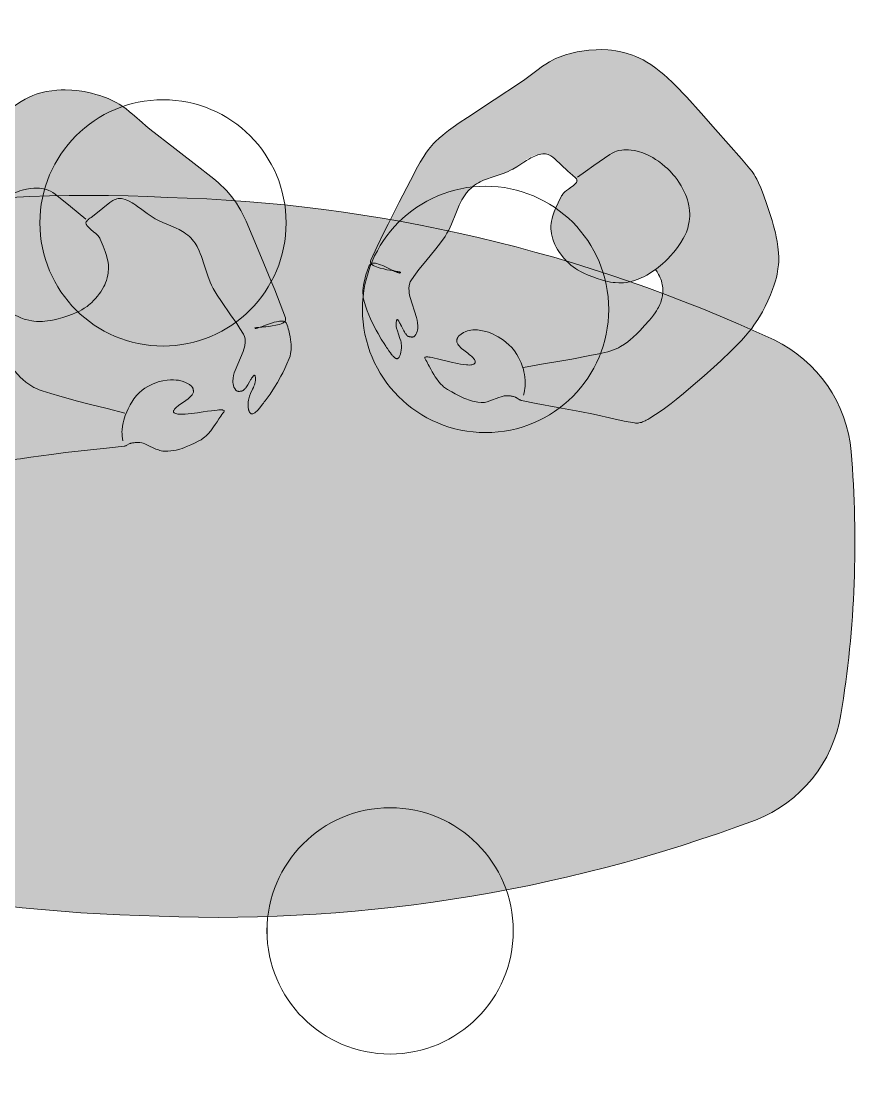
# Model space of a CAD drawing. Header units: millimetres. Extents: x 32078 to 83548, y -4690 to 56252.
# Drawn here: x 65922 to 67141, y 16757 to 18297 of the extents above; entities that cross this region are included whole.
import ezdxf

# ---------------------------------------------------------------- set-up
doc = ezdxf.new("R2010")
doc.units = ezdxf.units.MM
doc.header["$MEASUREMENT"] = 0
for name, color, linetype, lineweight in [('FURN-FREE', 1, 'Continuous', 0), ('PRES-FILL', 7, 'Continuous', 0), ('PRES-PEOP', 42, 'Continuous', 0)]:
    doc.layers.add(name, color=color, linetype=linetype, lineweight=lineweight)

# ---------------------------------------------------------------- blocks, each defined once
blk = doc.blocks.new('*U1349')
at = {"color": 0, "linetype": 'ByBlock', "lineweight": -2}
for points in [[(-142.2, 123.4), (-160.9, 93.7), (-190.5, 112.4), (-171.8, 142)], [(159.5, 81.4), (86.5, 114.5), (174.2, 128.6), (190.5, 97.7)], [(-27.7, -158.9), (7.3, -160.3), (5.9, -195.3), (-29.1, -193.9)]]:
    blk.add_wipeout(points, dxfattribs=at)
blk.add_wipeout([(176.4, 8.3), (176.5, 19.6), (175.8, 30.9), (174.5, 42.1), (172.5, 53.3), (169.7, 64.2), (166.3, 75), (162.2, 85.6), (157.5, 95.8), (152.1, 105.8), (146.1, 115.4), (139.5, 124.6), (132.4, 133.3), (124.7, 141.6), (116.5, 149.4), (107.9, 156.7), (98.8, 163.4), (89.3, 169.5), (79.4, 175.1), (69.2, 179.9), (58.7, 184.2), (48, 187.7), (37.1, 190.6), (26, 192.8), (14.8, 194.3), (3.5, 195.1), (-7.8, 195.2), (-19.1, 194.6), (-30.3, 193.2), (-41.5, 191.2), (-52.4, 188.5), (-63.2, 185.1), (-73.8, 181), (-84, 176.2), (-94, 170.9), (-103.6, 164.9), (-112.8, 158.3), (-121.5, 151.1), (-129.8, 143.5), (-137.6, 135.3), (-144.9, 126.6), (-151.6, 117.5), (-157.7, 108), (-163.3, 98.1), (-168.1, 87.9), (-172.4, 77.5), (-176, 66.7), (-178.8, 55.8), (-181, 44.7), (-182.5, 33.5), (-183.3, 22.2), (-183.4, 10.9), (-182.8, -0.4), (-181.5, -11.6), (-179.4, -22.7), (-176.7, -33.7), (-173.3, -44.5), (-169.2, -55), (-164.4, -65.3), (-159.1, -75.2), (-153.1, -84.8), (-146.5, -94), (-139.3, -102.8), (-131.7, -111.1), (-123.5, -118.9), (-114.8, -126.2), (-105.7, -132.9), (-96.2, -139), (-86.3, -144.5), (-76.1, -149.4), (-65.7, -153.7), (-54.9, -157.2), (-44, -160.1), (-32.9, -162.3), (-21.7, -163.8), (-10.4, -164.6), (0.9, -164.7), (12.2, -164.1), (23.4, -162.7), (34.5, -160.7), (45.5, -157.9), (56.3, -154.5), (66.8, -150.4), (77.1, -145.7), (87, -140.3), (96.6, -134.3), (105.8, -127.8), (114.6, -120.6), (122.9, -112.9), (130.7, -104.7), (138, -96.1), (144.7, -87), (150.8, -77.5), (156.3, -67.6), (161.2, -57.4), (165.4, -46.9), (169, -36.2), (171.9, -25.3), (174.1, -14.2)], dxfattribs=at)
blk.add_circle((-3.5, 15.3), 180, dxfattribs=at)
blk = doc.blocks.new('*U1350')
at = {"color": 0, "linetype": 'ByBlock', "lineweight": -2}
for points in [[(-142.2, 123.4), (-160.9, 93.7), (-190.5, 112.4), (-171.8, 142)], [(159.5, 81.4), (143.2, 112.3), (174.2, 128.6), (190.5, 97.7)], [(-27.7, -158.9), (7.3, -160.3), (5.9, -195.3), (-29.1, -193.9)]]:
    blk.add_wipeout(points, dxfattribs=at)
blk.add_wipeout([(176.4, 8.3), (176.5, 19.6), (175.8, 30.9), (174.5, 42.1), (172.5, 53.3), (169.7, 64.2), (166.3, 75), (162.2, 85.6), (157.5, 95.8), (152.1, 105.8), (146.1, 115.4), (139.5, 124.6), (132.4, 133.3), (124.7, 141.6), (116.5, 149.4), (107.9, 156.7), (98.8, 163.4), (89.3, 169.5), (79.4, 175.1), (69.2, 179.9), (58.7, 184.2), (48, 187.7), (37.1, 190.6), (26, 192.8), (14.8, 194.3), (3.5, 195.1), (-7.8, 195.2), (-19.1, 194.6), (-30.3, 193.2), (-41.5, 191.2), (-52.4, 188.5), (-63.2, 185.1), (-73.8, 181), (-84, 176.2), (-94, 170.9), (-103.6, 164.9), (-112.8, 158.3), (-121.5, 151.1), (-129.8, 143.5), (-137.6, 135.3), (-144.9, 126.6), (-151.6, 117.5), (-157.7, 108), (-163.3, 98.1), (-168.1, 87.9), (-172.4, 77.5), (-176, 66.7), (-178.8, 55.8), (-181, 44.7), (-182.5, 33.5), (-183.3, 22.2), (-183.4, 10.9), (-182.8, -0.4), (-181.5, -11.6), (-179.4, -22.7), (-176.7, -33.7), (-173.3, -44.5), (-169.2, -55), (-164.4, -65.3), (-159.1, -75.2), (-153.1, -84.8), (-146.5, -94), (-139.3, -102.8), (-131.7, -111.1), (-123.5, -118.9), (-114.8, -126.2), (-105.7, -132.9), (-96.2, -139), (-86.3, -144.5), (-76.1, -149.4), (-65.7, -153.7), (-54.9, -157.2), (-44, -160.1), (-32.9, -162.3), (-21.7, -163.8), (-10.4, -164.6), (0.9, -164.7), (12.2, -164.1), (23.4, -162.7), (34.5, -160.7), (45.5, -157.9), (56.3, -154.5), (66.8, -150.4), (77.1, -145.7), (87, -140.3), (96.6, -134.3), (105.8, -127.8), (114.6, -120.6), (122.9, -112.9), (130.7, -104.7), (138, -96.1), (144.7, -87), (150.8, -77.5), (156.3, -67.6), (161.2, -57.4), (165.4, -46.9), (169, -36.2), (171.9, -25.3), (174.1, -14.2)], dxfattribs=at)
blk.add_circle((-3.5, 15.3), 180, dxfattribs=at)
blk = doc.blocks.new('*U1352')
at = {"color": 0, "linetype": 'ByBlock', "lineweight": -2}
for points in [[(-142.2, 123.4), (-160.9, 93.7), (-190.5, 112.4), (-171.8, 142)], [(159.5, 81.4), (143.2, 112.3), (174.2, 128.6), (190.5, 97.7)], [(-27.7, -158.9), (7.3, -160.3), (5.9, -195.3), (-29.1, -193.9)]]:
    blk.add_wipeout(points, dxfattribs=at)
blk.add_wipeout([(176.4, 8.3), (176.5, 19.6), (175.8, 30.9), (174.5, 42.1), (172.5, 53.3), (169.7, 64.2), (166.3, 75), (162.2, 85.6), (157.5, 95.8), (152.1, 105.8), (146.1, 115.4), (139.5, 124.6), (132.4, 133.3), (124.7, 141.6), (116.5, 149.4), (107.9, 156.7), (98.8, 163.4), (89.3, 169.5), (79.4, 175.1), (69.2, 179.9), (58.7, 184.2), (48, 187.7), (37.1, 190.6), (26, 192.8), (14.8, 194.3), (3.5, 195.1), (-7.8, 195.2), (-19.1, 194.6), (-30.3, 193.2), (-41.5, 191.2), (-52.4, 188.5), (-63.2, 185.1), (-73.8, 181), (-84, 176.2), (-94, 170.9), (-103.6, 164.9), (-112.8, 158.3), (-121.5, 151.1), (-129.8, 143.5), (-137.6, 135.3), (-144.9, 126.6), (-151.6, 117.5), (-157.7, 108), (-163.3, 98.1), (-168.1, 87.9), (-172.4, 77.5), (-176, 66.7), (-178.8, 55.8), (-181, 44.7), (-182.5, 33.5), (-183.3, 22.2), (-183.4, 10.9), (-182.8, -0.4), (-181.5, -11.6), (-179.4, -22.7), (-176.7, -33.7), (-173.3, -44.5), (-169.2, -55), (-164.4, -65.3), (-159.1, -75.2), (-153.1, -84.8), (-146.5, -94), (-139.3, -102.8), (-131.7, -111.1), (-123.5, -118.9), (-114.8, -126.2), (-105.7, -132.9), (-96.2, -139), (-86.3, -144.5), (-76.1, -149.4), (-65.7, -153.7), (-54.9, -157.2), (-44, -160.1), (-32.9, -162.3), (-21.7, -163.8), (-10.4, -164.6), (0.9, -164.7), (12.2, -164.1), (23.4, -162.7), (34.5, -160.7), (45.5, -157.9), (56.3, -154.5), (66.8, -150.4), (77.1, -145.7), (87, -140.3), (96.6, -134.3), (105.8, -127.8), (114.6, -120.6), (122.9, -112.9), (130.7, -104.7), (138, -96.1), (144.7, -87), (150.8, -77.5), (156.3, -67.6), (161.2, -57.4), (165.4, -46.9), (169, -36.2), (171.9, -25.3), (174.1, -14.2)], dxfattribs=at)
blk.add_circle((-3.5, 15.3), 180, dxfattribs=at)
blk = doc.blocks.new('*U1353')
at = {"layer": 'PRES-FILL', "linetype": 'ByBlock', "lineweight": -2, "extrusion": (0, 0, -1)}
h = blk.add_hatch(color=0, dxfattribs=at)
edge = h.paths.add_edge_path(flags=16)
edge.add_spline(control_points=[(87.1, -291.1), (88.9, -288.5), (89.4, -283.3), (89.5, -277.4)], knot_values=[0, 0, 0, 0, 1, 1, 1, 1], degree=3, periodic=0)
edge.add_spline(control_points=[(89.5, -277.4), (94.1, -264.3), (102.3, -248.1), (95, -247.6), (88, -247), (89.7, -264.1), (89.5, -277.4)], knot_values=[0, 0, 0, 0, 0.509531, 0.509531, 0.509531, 1, 1, 1, 1], degree=3, periodic=0)
edge.add_spline(control_points=[(89.5, -277.4), (87.5, -283), (86.2, -288.1), (87.1, -291.1)], knot_values=[0, 0, 0, 0, 1, 1, 1, 1], degree=3, periodic=0)
edge.add_spline(control_points=[(87.1, -291.1), (86, -292.7), (84.3, -293.3), (82, -292.6), (63.6, -286.7), (44.9, -280.7), (26.4, -274.1), (4, -266.1), (-18.4, -258.1), (-40.8, -249.8), (-62.1, -241.9), (-84, -234.3), (-102, -220.3), (-117.4, -208.3), (-129.9, -193.2), (-142.6, -178.6), (-163, -155.2), (-182.9, -131.3), (-203.2, -107.9), (-213.2, -96.5), (-224.2, -86), (-234.3, -74.7), (-246.7, -60.8), (-254.8, -44.4), (-259.7, -25), (-268.8, 10.8), (-269.4, 46.9), (-252.7, 77.9), (-241.3, 99.1), (-227.3, 117.8), (-212, 135.7), (-198.2, 151.6), (-184.4, 167.6), (-170.6, 183.5), (-153.9, 202.7), (-137.1, 221.9), (-119.8, 240.6), (-106.8, 254.7), (-88.4, 262.4), (-71.1, 271.5), (-49.3, 282.9), (-28.3, 292.7), (-3.3, 297.3), (21.5, 302), (44.7, 298.6), (68.4, 290.7), (91.1, 283.2), (111.9, 273.8), (130.5, 259.8), (157.5, 239.5), (182.8, 217.5), (207.6, 194.9), (226.2, 177.9), (244, 160), (260.3, 140.7), (265.4, 134.8), (270.1, 127.5), (269.8, 119.5), (269, 91.5), (265, 65.1), (263.2, 38), (261.2, 9.3), (260.2, -19.6), (257.9, -48.3), (257.6, -51.7), (255, -54.6), (254.2, -58), (253.4, -61.6), (253.2, -65.2), (253.5, -68.8), (254.4, -82.4), (267.6, -92.2), (268.2, -106.7), (269, -125.4), (262.5, -142.7), (255.6, -157.8), (248.2, -173.7), (230.6, -189), (215.1, -195.9), (194.6, -205.1), (227.5, -119.8), (210.4, -122.7), (200.6, -124.4), (194.9, -152.8), (181.9, -153.3), (179.8, -153.3), (175.7, -153.3), (175.6, -151), (174.7, -121.2), (175.9, -84.2), (191.9, -63.8), (196.2, -58.4), (202.4, -54.5), (209.7, -51.7)], knot_values=[0, 0, 0, 0, 0.004098, 0.004098, 0.004098, 0.036354, 0.036354, 0.036354, 0.07573, 0.07573, 0.07573, 0.113201, 0.113201, 0.113201, 0.145266, 0.145266, 0.145266, 0.196552, 0.196552, 0.196552, 0.221625, 0.221625, 0.221625, 0.252365, 0.252365, 0.252365, 0.309173, 0.309173, 0.309173, 0.348127, 0.348127, 0.348127, 0.382965, 0.382965, 0.382965, 0.425054, 0.425054, 0.425054, 0.456865, 0.456865, 0.456865, 0.496842, 0.496842, 0.496842, 0.536467, 0.536467, 0.536467, 0.574696, 0.574696, 0.574696, 0.630228, 0.630228, 0.630228, 0.671879, 0.671879, 0.671879, 0.684675, 0.684675, 0.684675, 0.729775, 0.729775, 0.729775, 0.777357, 0.777357, 0.777357, 0.783126, 0.783126, 0.783126, 0.789055, 0.789055, 0.789055, 0.811446, 0.811446, 0.811446, 0.840448, 0.840448, 0.840448, 0.871083, 0.871083, 0.871083, 0.911485, 0.911485, 0.911485, 0.934486, 0.934486, 0.934486, 0.938181, 0.938181, 0.938181, 0.987094, 0.987094, 0.987094, 1, 1, 1, 1], degree=3, periodic=0)
edge.add_line((209.7, -51.7), (194, 0))
edge.add_spline(control_points=[(194, 0), (187, 22.7), (179.6, 45.3), (171.5, 67.7), (163, 91.4), (139.6, 107.6), (118.7, 121.9), (107.4, 129.7), (96.1, 136.5), (80.5, 136.9), (68.4, 137.2), (58.5, 133.8), (50.1, 127.2)], knot_values=[0, 0, 0, 0, 0.324205, 0.324205, 0.324205, 0.66843, 0.66843, 0.66843, 0.855113, 0.855113, 0.855113, 1, 1, 1, 1], degree=3, periodic=0)
edge.add_line((50.1, 127.2), (43.4, 121.9))
edge.add_spline(control_points=[(43.4, 121.9), (53, 112), (61.7, 101.2), (66.2, 86.4), (72, 67.4), (70.6, 51.9), (65.8, 32.4), (60.9, 12.4), (52.4, -3.9), (40.5, -16.6), (29.8, -28), (15.7, -35.9), (-4.1, -37.8), (-21.4, -39.5), (-32.8, -32.6), (-46, -27.7), (-56.1, -23.9), (-64, -4.3), (-73.4, -9.4), (-78.2, -11.9), (-80, -18.4), (-83, -23.2), (-90.4, -35.2), (-104.9, -43.5), (-103.9, -59.9), (-102.6, -82.9), (-81.9, -92.8), (-71.8, -109.6), (-62.8, -124.7), (-56.9, -143.1), (-45.7, -155.8), (-27.6, -176.6), (8.7, -176.6), (33.9, -189.3), (57.3, -201), (80, -218.6), (102.9, -230.2), (126.4, -242.2), (170.3, -203.5), (183.9, -215.1), (185.4, -216.4), (186.2, -221.3), (185.7, -224), (184, -232.5), (161.6, -243.7), (165.3, -244.4), (170.3, -245.4), (189.8, -234), (202.1, -232.4), (207, -231.8), (219.2, -228.5), (217.4, -233.8), (214.3, -243.7), (208.3, -250.8), (201.7, -257.1), (184.8, -273.2), (168.6, -289.9), (141.4, -295.4), (121.8, -299.2), (104.3, -296.7), (90.1, -293.9), (88.5, -293.6), (87.5, -292.6), (87.1, -291.1)], knot_values=[0, 0, 0, 0, 0.044568, 0.044568, 0.044568, 0.101682, 0.101682, 0.101682, 0.159954, 0.159954, 0.159954, 0.212108, 0.212108, 0.212108, 0.25772, 0.25772, 0.25772, 0.292514, 0.292514, 0.292514, 0.310285, 0.310285, 0.310285, 0.355053, 0.355053, 0.355053, 0.417583, 0.417583, 0.417583, 0.47369, 0.47369, 0.47369, 0.564976, 0.564976, 0.564976, 0.649839, 0.649839, 0.649839, 0.736981, 0.736981, 0.736981, 0.746599, 0.746599, 0.746599, 0.777051, 0.777051, 0.777051, 0.817948, 0.817948, 0.817948, 0.83422, 0.83422, 0.83422, 0.863911, 0.863911, 0.863911, 0.939425, 0.939425, 0.939425, 0.993629, 0.993629, 0.993629, 1, 1, 1, 1], degree=3, periodic=0)
at = {"layer": 'PRES-PEOP', "color": 0, "linetype": 'ByBlock', "lineweight": -2, "extrusion": (0, 0, -1), "flags": 128}
for points in [[(250.1, -46.7), (246.4, -46.1), (243, -45.8), (239.7, -45.8), (236.7, -45.8), (233.8, -46), (228.4, -46.8), (223.6, -47.8), (219.5, -49), (215.9, -50.2), (212.8, -51.4), (207.4, -53.9), (203.4, -56), (200.5, -57.8), (196.1, -60.7), (191.9, -63.8), (187.3, -67.9), (183.1, -72.3), (179.6, -76.8), (176.5, -81.3), (173.8, -85.7), (171.6, -90), (169.7, -94.2), (168.2, -98.1), (166.9, -101.9), (165.1, -109), (164.1, -115.1), (163.7, -120.5), (163.7, -125), (164, -128.9), (164.6, -132.1), (165.3, -134.9), (166.9, -139.5), (168.6, -142.8), (170, -145.1), (172.6, -148.2), (175.6, -151), (175.9, -151.3), (176.3, -151.5), (176.6, -151.7), (176.9, -151.9), (177.5, -152.2), (178.1, -152.4), (178.6, -152.6), (179, -152.7), (179.8, -152.9), (180.4, -153), (180.8, -153.1), (181.4, -153.2), (181.9, -153.3), (183, -153.3), (184, -153.1), (185, -152.8), (185.9, -152.4), (186.8, -151.9), (187.7, -151.3), (189.3, -149.9), (190.7, -148.3), (192, -146.6), (193.3, -144.9), (195.5, -141.4), (199.3, -135), (200.7, -132.7), (201.9, -130.7), (202.9, -129.1), (203.8, -127.8), (204.6, -126.8), (206.1, -125.2), (207.1, -124.2), (207.9, -123.6), (209.2, -123), (209.8, -122.8), (210.4, -122.7), (211.8, -122.8), (213, -123.4), (213.9, -124.3), (214.6, -125.5), (215.2, -127), (215.7, -128.7), (216, -130.6), (216.2, -132.6), (216.4, -134.7), (216.4, -139.2), (216.3, -143.8), (216, -148.3), (215.1, -157.3), (214.2, -165.3), (213.4, -172.1), (212.8, -177.7), (212.3, -182.2), (212, -185.8), (211.9, -188.7), (211.8, -190.9), (211.9, -192.5), (212, -193.8), (212.1, -194.7), (212.6, -195.9), (213, -196.4), (213.4, -196.6), (214.2, -196.5), (215.1, -195.9), (216.9, -194.5), (218.8, -193.1), (220.9, -191.7), (223, -190.2), (225, -188.8), (229.2, -185.9), (232.9, -183.1), (236.3, -180.5), (239.2, -178.1), (241.7, -175.9), (245.9, -171.8), (248.8, -168.5), (250.8, -166), (252.2, -164), (254, -160.9), (255.6, -157.8), (258.3, -151.3), (260.5, -145.7), (262.3, -140.8), (263.8, -136.5), (264.9, -132.8), (265.8, -129.5), (267.1, -123.8), (267.7, -119.5), (268.1, -116.3), (268.3, -111.5), (268.2, -106.7), (267.9, -104.2), (267.4, -102), (266.7, -99.9), (266, -97.9), (264.3, -94.3), (257.6, -81.7), (256.1, -78.5), (255.1, -76.1), (254.5, -74.3), (253.9, -71.6), (253.6, -70.2), (253.5, -68.8), (253.4, -67.5), (253.4, -66.3), (253.4, -65.3), (253.4, -64.4), (253.5, -62.8), (253.6, -61.6), (253.7, -60.7), (253.9, -59.4), (254.2, -58), (254.4, -57.4), (254.6, -56.8), (254.8, -56.2), (255.2, -55.2), (256.1, -53.5), (256.7, -52.2), (257.1, -51.3), (257.4, -50.5), (257.6, -50), (257.8, -49.1), (257.9, -48.7), (257.9, -48.3), (259.4, -26.7), (261.2, 5.6), (263.2, 38), (264.8, 58.4), (267.6, 89), (268.9, 104.3), (269.8, 119.5), (269.8, 121), (269.8, 122.3), (269.6, 123.5), (269.4, 124.7), (269.1, 125.8), (268.4, 127.7), (267.7, 129.4), (267, 130.9), (266.3, 132.2), (265, 134.4), (263.9, 136), (262.2, 138.4), (260.3, 140.7), (254, 148.4), (248.4, 154.8), (243.5, 160.2), (234.8, 169.2), (228.2, 175.7), (218, 185.3), (207.6, 194.9), (188.8, 211.8), (174.7, 224.2), (163.9, 233.3), (147.5, 246.7), (130.5, 259.8), (123.4, 264.8), (117, 268.9), (111.4, 272.2), (106.4, 275), (97.5, 279.4), (90.5, 282.5), (85.2, 284.7), (76.9, 287.8), (68.4, 290.7), (59.2, 293.5), (51.2, 295.5), (44.2, 297), (38.2, 298), (32.9, 298.7), (28.3, 299.1), (20.3, 299.5), (14.3, 299.4), (9.9, 299.2), (3.3, 298.4), (-3.3, 297.3), (-11.9, 295.3), (-19.4, 293.2), (-26, 291.2), (-31.7, 289.2), (-41.6, 285.3), (-49, 282.2), (-60.1, 277), (-71.1, 271.5), (-84.3, 264.8), (-94, 259.7), (-101, 255.6), (-106.1, 252.3), (-109.7, 249.7), (-112.4, 247.6), (-116.2, 244.2), (-119.8, 240.6), (-132.8, 226.4), (-151.8, 205), (-170.6, 183.5), (-191.3, 159.6), (-212, 135.7), (-217.6, 129), (-222.5, 123.1), (-230.6, 112.7), (-236.5, 104.6), (-240.7, 98.3), (-243.8, 93.5), (-248.3, 85.9), (-252.7, 77.9), (-255.7, 71.6), (-258.2, 65.7), (-260.2, 60), (-261.8, 54.7), (-263, 49.6), (-264.9, 40.1), (-265.8, 31.7), (-266.3, 24.4), (-266.4, 18), (-266.2, 12.5), (-265.4, 2.8), (-264.4, -4.3), (-262.4, -14.8), (-259.7, -25), (-257.6, -31.5), (-255.6, -37.2), (-253.7, -42.2), (-251.8, -46.5), (-250.1, -50.2), (-246.8, -56.7), (-244, -61.4), (-241.8, -64.8), (-238.2, -69.9), (-234.3, -74.7), (-230.5, -79.1), (-223.6, -86.4), (-213.3, -97), (-208.2, -102.4), (-203.2, -107.9), (-172.9, -143.2), (-142.6, -178.6), (-133.1, -189.6), (-125.9, -197.7), (-120.3, -203.7), (-116, -208), (-112.6, -211.2), (-107.5, -215.8), (-102, -220.3), (-98.6, -222.9), (-95.2, -225.2), (-88.9, -229.1), (-83.1, -232.3), (-78, -234.9), (-68.9, -239), (-61.9, -241.9), (-40.8, -249.8), (-7.2, -262), (26.4, -274.1), (40.3, -279), (61.2, -285.9), (82, -292.6), (83.3, -292.9), (84.5, -292.8), (85.5, -292.5), (86.4, -292), (87.2, -291.3), (88, -290.4), (88.6, -289.4), (89.2, -288.3), (89.6, -287.1), (90.1, -285.9), (90.8, -283.2), (91.4, -280.5), (91.8, -277.7), (92.4, -272.3), (92.8, -267.5), (93, -263.3), (93.1, -259.9), (93.3, -257.1), (93.4, -254.8), (93.5, -253), (93.6, -251.6), (93.7, -250.5), (93.8, -249.7), (93.9, -249), (94.1, -248.2), (94.2, -247.7), (94.4, -247.5), (94.7, -247.4), (95, -247.6), (95.2, -248), (95.4, -248.6), (95.4, -249.4), (95.3, -250.2), (95.1, -251.2), (94.9, -252.3), (94.6, -253.4), (93.9, -255.8), (93.1, -258.3), (92.2, -260.8), (90.5, -265.8), (88.9, -270.4), (87.7, -274.4), (86.8, -277.8), (86.2, -280.7), (85.8, -283.2), (85.6, -285.1), (85.6, -286.8), (85.7, -288.1), (85.9, -289.2), (86.2, -290), (86.7, -291.4), (87.4, -292.2), (87.9, -292.8), (88.9, -293.4), (90.1, -293.9), (93, -294.7), (98.8, -296), (104.1, -297), (108.8, -297.8), (113.1, -298.3), (116.8, -298.6), (120.1, -298.7), (122.9, -298.8), (127.8, -298.5), (131.4, -298.1), (134, -297.6), (137.8, -296.7), (141.4, -295.4), (149.2, -291.8), (155.9, -288.5), (161.8, -285.3), (166.9, -282.4), (175.8, -276.8), (182.3, -272.3), (187.2, -268.8), (194.5, -263.1), (201.7, -257.1), (202.4, -256.5), (204, -255.2), (205.6, -253.8), (207.2, -252.5), (210.3, -249.8), (212.9, -247.4), (215, -245.3), (215.9, -244.4), (216.6, -243.6), (217.3, -242.8), (218.4, -241.3), (219.1, -240.1), (219.6, -239.1), (219.9, -238.3), (220.1, -237.6), (220.1, -237), (220, -236.5), (219.9, -236.1), (219.6, -235.4), (219.2, -235), (218.9, -234.7), (218.2, -234.2), (217.4, -233.8), (216.5, -233.5), (215.6, -233.2), (214.7, -233), (213.1, -232.6), (211.7, -232.4), (210.5, -232.3), (209.5, -232.2), (207.6, -232.2), (206.2, -232.2), (204.1, -232.3), (202.1, -232.4), (199.7, -232.7), (197.6, -233.2), (195.5, -233.8), (193.6, -234.5), (190.1, -236.1), (184, -239.1), (179.4, -241.3), (176, -242.8), (173.3, -243.6), (171.4, -244.1), (169.9, -244.3), (167.6, -244.5), (165.3, -244.4), (164.5, -244.3), (164, -244.1), (163.6, -243.9), (163.4, -243.6), (163.4, -243.3), (163.5, -243), (163.6, -242.7), (163.9, -242.3), (164.3, -241.9), (164.7, -241.5), (165.2, -241.1), (166.2, -240.3), (167.4, -239.5), (168.6, -238.6), (169.8, -237.8), (172.3, -236.2), (176.8, -233.1), (178.5, -232), (179.8, -230.9), (180.9, -230), (181.9, -229.3), (182.6, -228.6), (183.8, -227.4), (184.5, -226.5), (184.9, -225.9), (185.4, -224.9), (185.6, -224.5), (185.7, -224), (185.7, -223.5), (185.8, -223), (185.9, -222.5), (185.9, -222), (186, -221.1), (186, -220.2), (186, -219.4), (185.9, -218.7), (185.8, -218.2), (185.7, -217.7), (185.6, -217.3), (185.5, -216.9), (185.3, -216.6), (185.1, -216.2), (184.8, -215.9), (184.6, -215.6), (184.3, -215.3), (183.9, -215.1), (181.6, -213.9), (179.4, -213.1), (177.1, -212.6), (174.9, -212.3), (172.7, -212.2), (168.4, -212.5), (164.4, -213.3), (160.5, -214.4), (156.8, -215.8), (128.8, -228.7), (125.4, -230), (122.4, -231), (119.8, -231.6), (115.4, -232.4), (112.2, -232.5), (109.8, -232.3), (106.3, -231.6), (104.6, -231), (102.9, -230.2), (94.2, -225.5), (86.7, -221.1), (73.5, -212.9), (53.8, -200.5), (43.9, -194.6), (33.9, -189.3), (29, -187.1), (24.3, -185.2), (15.2, -182.3), (-1.3, -177.9), (-13.7, -174.4), (-18.2, -172.9), (-22.1, -171.5), (-28.6, -168.6), (-33.3, -166), (-36.7, -163.8), (-41.4, -160.1), (-43.6, -158.1), (-45.7, -155.8), (-47.9, -153.2), (-49.9, -150.7), (-51.5, -148.3), (-54.5, -143.6), (-56.8, -139.5), (-60.6, -132), (-66, -120.6), (-68.8, -115), (-71.8, -109.6), (-73.8, -106.5), (-75.8, -103.5), (-80.1, -98.1), (-88, -88.7), (-90.9, -85.1), (-93.3, -82), (-95.4, -79.3), (-97, -76.9), (-99.6, -72.7), (-101.2, -69.6), (-102.2, -67.2), (-102.9, -65.4), (-103.6, -62.7), (-103.9, -59.9), (-104, -58.8), (-103.9, -56.6), (-103.5, -54.5), (-102.9, -52.5), (-102.2, -50.7), (-101.4, -49), (-100.5, -47.4), (-98.7, -44.4), (-83, -23.2), (-78.3, -15.7), (-77.1, -13.9), (-76.2, -12.7), (-75.5, -11.8), (-74.5, -10.5), (-73.9, -9.9), (-73.4, -9.4), (-72.7, -8.8), (-72.1, -8.4), (-71.4, -8.2), (-70.8, -8.1), (-70.2, -8.1), (-69.6, -8.2), (-68.9, -8.4), (-68.3, -8.6), (-67.1, -9.2), (-66, -10), (-64.9, -10.9), (-63.8, -11.9), (-62.8, -12.9), (-60.9, -14.9), (-57.3, -18.7), (-54.6, -21.6), (-52.5, -23.5), (-50.9, -24.9), (-49.7, -25.8), (-48.8, -26.4), (-47.4, -27.1), (-46, -27.7), (-35.6, -31.3), (-27.6, -33.9), (-21.7, -35.5), (-17.2, -36.5), (-13.9, -37), (-11.4, -37.4), (-7.7, -37.7), (-4.1, -37.8), (-1.2, -37.7), (1.5, -37.4), (4.1, -37), (6.5, -36.6), (10.9, -35.4), (14.7, -34), (18.1, -32.6), (20.9, -31.2), (23.5, -29.8), (25.6, -28.5), (29.4, -26), (32.2, -23.9), (36.4, -20.4), (40.5, -16.6), (43.2, -13.7), (45.6, -11), (47.7, -8.5), (49.5, -6.1), (52.5, -1.6), (54.8, 2.3), (56.7, 5.8), (58.1, 9), (60.3, 14.5), (61.8, 18.8), (63.9, 25.4), (65.8, 32.4), (67.4, 39.2), (68.6, 45.3), (69.3, 50.6), (69.7, 55.2), (69.9, 59.2), (70, 62.8), (69.9, 65.8), (69.5, 71.1), (69, 75), (68.5, 77.9), (67.5, 82.2), (66.2, 86.4), (65.3, 88.9), (63.4, 93.5), (61.5, 97.4), (59.6, 100.8), (57.8, 103.7), (56.2, 106.2), (53.1, 110.6), (50.6, 113.8), (46.6, 118.5), (42.3, 123.1), (39.5, 125.9), (34.2, 130.9), (29.5, 135), (25.4, 138.3), (21.7, 141), (15, 145.4), (9.9, 148.5), (5.9, 150.7), (-0.2, 153.8), (-6.7, 156.6), (-10.1, 158), (-13.4, 159.1), (-16.5, 159.9), (-19.5, 160.6), (-22.3, 161.1), (-27.6, 161.8), (-32.3, 162), (-36.4, 162), (-39.9, 161.8), (-43, 161.5), (-48.3, 160.6), (-52.3, 159.6), (-55.1, 158.8), (-59.4, 157.3), (-63.4, 155.6), (-67.3, 153.6), (-70.9, 151.6), (-77.3, 147.6), (-82.7, 143.8), (-87.2, 140.1), (-91, 136.7), (-94.3, 133.5), (-97, 130.5), (-101.6, 125.1), (-104.9, 120.8), (-107.3, 117.4), (-110.7, 112), (-113.9, 106.4), (-116.2, 101.9), (-118.2, 97.5), (-119.8, 93.4), (-121.2, 89.5), (-122.3, 85.7), (-123.2, 82.2), (-124.4, 75.7), (-125.1, 69.9), (-125.2, 65), (-125.1, 60.7), (-124.7, 57.1), (-124.2, 54), (-123.6, 51.3), (-122.1, 46.8), (-120.8, 43.6), (-119.6, 41.3), (-117.5, 37.9), (-115, 34.8), (-95.8, 13.3), (-86, 2.7), (-76.2, -7.9)], [(209.7, -51.7), (201.8, -25.9), (194, 0), (188.7, 17), (180.4, 42.4), (176.1, 55), (171.5, 67.7), (169.8, 72), (167.8, 75.9), (165.8, 79.4), (163.8, 82.6), (161.7, 85.5), (157.5, 90.7), (153.4, 95), (149.6, 98.6), (146.1, 101.7), (139.7, 106.9), (134.7, 110.7), (126.8, 116.3), (118.7, 121.9), (114.1, 125), (110, 127.4), (106.4, 129.4), (103.2, 130.9), (100.4, 132.2), (97.9, 133.2), (93.6, 134.6), (90.4, 135.5), (87.9, 136), (84.2, 136.6), (80.5, 136.9), (78.6, 136.9), (76.7, 136.9), (75, 136.7), (71.7, 136.3), (68.8, 135.8), (66.3, 135.1), (64.1, 134.5), (62.2, 133.8), (59, 132.5), (56.6, 131.4), (54.9, 130.4), (52.5, 128.9), (50.1, 127.2), (46.8, 124.6), (43.4, 121.9)]]:
    blk.add_lwpolyline(points, dxfattribs=at)
blk = doc.blocks.new('*U1354')
at = {"layer": 'PRES-FILL', "linetype": 'ByBlock', "lineweight": -2}
h = blk.add_hatch(color=0, dxfattribs=at)
edge = h.paths.add_edge_path(flags=16)
edge.add_spline(control_points=[(-87.1, -291.1), (-88.9, -288.5), (-89.4, -283.3), (-89.5, -277.4)], knot_values=[0, 0, 0, 0, 1, 1, 1, 1], degree=3, periodic=0)
edge.add_spline(control_points=[(-89.5, -277.4), (-94.1, -264.3), (-102.3, -248.1), (-95, -247.6), (-88, -247), (-89.7, -264.1), (-89.5, -277.4)], knot_values=[0, 0, 0, 0, 0.509531, 0.509531, 0.509531, 1, 1, 1, 1], degree=3, periodic=0)
edge.add_spline(control_points=[(-89.5, -277.4), (-87.5, -283), (-86.2, -288.1), (-87.1, -291.1)], knot_values=[0, 0, 0, 0, 1, 1, 1, 1], degree=3, periodic=0)
edge.add_spline(control_points=[(-87.1, -291.1), (-86, -292.7), (-84.3, -293.3), (-82, -292.6), (-63.6, -286.7), (-44.9, -280.7), (-26.4, -274.1), (-4, -266.1), (18.4, -258.1), (40.8, -249.8), (62.1, -241.9), (84, -234.3), (102, -220.3), (117.4, -208.3), (129.9, -193.2), (142.6, -178.6), (163, -155.2), (182.9, -131.3), (203.2, -107.9), (213.2, -96.5), (224.2, -86), (234.3, -74.7), (246.7, -60.8), (254.8, -44.4), (259.7, -25), (268.8, 10.8), (269.4, 46.9), (252.7, 77.9), (241.3, 99.1), (227.3, 117.8), (212, 135.7), (198.2, 151.6), (184.4, 167.6), (170.6, 183.5), (153.9, 202.7), (137.1, 221.9), (119.8, 240.6), (106.8, 254.7), (88.4, 262.4), (71.1, 271.5), (49.3, 282.9), (28.3, 292.7), (3.3, 297.3), (-21.5, 302), (-44.7, 298.6), (-68.4, 290.7), (-91.1, 283.2), (-111.9, 273.8), (-130.5, 259.8), (-157.5, 239.5), (-182.8, 217.5), (-207.6, 194.9), (-226.2, 177.9), (-244, 160), (-260.3, 140.7), (-265.4, 134.8), (-270.1, 127.5), (-269.8, 119.5), (-269, 91.5), (-265, 65.1), (-263.2, 38), (-261.2, 9.3), (-260.2, -19.6), (-257.9, -48.3), (-257.6, -51.7), (-255, -54.6), (-254.2, -58), (-253.4, -61.6), (-253.2, -65.2), (-253.5, -68.8), (-254.4, -82.4), (-267.6, -92.2), (-268.2, -106.7), (-269, -125.4), (-262.5, -142.7), (-255.6, -157.8), (-248.2, -173.7), (-230.6, -189), (-215.1, -195.9), (-194.6, -205.1), (-227.5, -119.8), (-210.4, -122.7), (-200.6, -124.4), (-194.9, -152.8), (-181.9, -153.3), (-179.8, -153.3), (-175.7, -153.3), (-175.6, -151), (-174.7, -121.2), (-175.9, -84.2), (-191.9, -63.8), (-196.2, -58.4), (-202.4, -54.5), (-209.7, -51.7)], knot_values=[0, 0, 0, 0, 0.004098, 0.004098, 0.004098, 0.036354, 0.036354, 0.036354, 0.07573, 0.07573, 0.07573, 0.113201, 0.113201, 0.113201, 0.145266, 0.145266, 0.145266, 0.196552, 0.196552, 0.196552, 0.221625, 0.221625, 0.221625, 0.252365, 0.252365, 0.252365, 0.309173, 0.309173, 0.309173, 0.348127, 0.348127, 0.348127, 0.382965, 0.382965, 0.382965, 0.425054, 0.425054, 0.425054, 0.456865, 0.456865, 0.456865, 0.496842, 0.496842, 0.496842, 0.536467, 0.536467, 0.536467, 0.574696, 0.574696, 0.574696, 0.630228, 0.630228, 0.630228, 0.671879, 0.671879, 0.671879, 0.684675, 0.684675, 0.684675, 0.729775, 0.729775, 0.729775, 0.777357, 0.777357, 0.777357, 0.783126, 0.783126, 0.783126, 0.789055, 0.789055, 0.789055, 0.811446, 0.811446, 0.811446, 0.840448, 0.840448, 0.840448, 0.871083, 0.871083, 0.871083, 0.911485, 0.911485, 0.911485, 0.934486, 0.934486, 0.934486, 0.938181, 0.938181, 0.938181, 0.987094, 0.987094, 0.987094, 1, 1, 1, 1], degree=3, periodic=0)
edge.add_line((-209.7, -51.7), (-194, 0))
edge.add_spline(control_points=[(-194, 0), (-187, 22.7), (-179.6, 45.3), (-171.5, 67.7), (-163, 91.4), (-139.6, 107.6), (-118.7, 121.9), (-107.4, 129.7), (-96.1, 136.5), (-80.5, 136.9), (-68.4, 137.2), (-58.5, 133.8), (-50.1, 127.2)], knot_values=[0, 0, 0, 0, 0.324205, 0.324205, 0.324205, 0.66843, 0.66843, 0.66843, 0.855113, 0.855113, 0.855113, 1, 1, 1, 1], degree=3, periodic=0)
edge.add_line((-50.1, 127.2), (-43.4, 121.9))
edge.add_spline(control_points=[(-43.4, 121.9), (-53, 112), (-61.7, 101.2), (-66.2, 86.4), (-72, 67.4), (-70.6, 51.9), (-65.8, 32.4), (-60.9, 12.4), (-52.4, -3.9), (-40.5, -16.6), (-29.8, -28), (-15.7, -35.9), (4.1, -37.8), (21.4, -39.5), (32.8, -32.6), (46, -27.7), (56.1, -23.9), (64, -4.3), (73.4, -9.4), (78.2, -11.9), (80, -18.4), (83, -23.2), (90.4, -35.2), (104.9, -43.5), (103.9, -59.9), (102.6, -82.9), (81.9, -92.8), (71.8, -109.6), (62.8, -124.7), (56.9, -143.1), (45.7, -155.8), (27.6, -176.6), (-8.7, -176.6), (-33.9, -189.3), (-57.3, -201), (-80, -218.6), (-102.9, -230.2), (-126.4, -242.2), (-170.3, -203.5), (-183.9, -215.1), (-185.4, -216.4), (-186.2, -221.3), (-185.7, -224), (-184, -232.5), (-161.6, -243.7), (-165.3, -244.4), (-170.3, -245.4), (-189.8, -234), (-202.1, -232.4), (-207, -231.8), (-219.2, -228.5), (-217.4, -233.8), (-214.3, -243.7), (-208.3, -250.8), (-201.7, -257.1), (-184.8, -273.2), (-168.6, -289.9), (-141.4, -295.4), (-121.8, -299.2), (-104.3, -296.7), (-90.1, -293.9), (-88.5, -293.6), (-87.5, -292.6), (-87.1, -291.1)], knot_values=[0, 0, 0, 0, 0.044568, 0.044568, 0.044568, 0.101682, 0.101682, 0.101682, 0.159954, 0.159954, 0.159954, 0.212108, 0.212108, 0.212108, 0.25772, 0.25772, 0.25772, 0.292514, 0.292514, 0.292514, 0.310285, 0.310285, 0.310285, 0.355053, 0.355053, 0.355053, 0.417583, 0.417583, 0.417583, 0.47369, 0.47369, 0.47369, 0.564976, 0.564976, 0.564976, 0.649839, 0.649839, 0.649839, 0.736981, 0.736981, 0.736981, 0.746599, 0.746599, 0.746599, 0.777051, 0.777051, 0.777051, 0.817948, 0.817948, 0.817948, 0.83422, 0.83422, 0.83422, 0.863911, 0.863911, 0.863911, 0.939425, 0.939425, 0.939425, 0.993629, 0.993629, 0.993629, 1, 1, 1, 1], degree=3, periodic=0)
at = {"layer": 'PRES-PEOP', "color": 0, "linetype": 'ByBlock', "lineweight": -2, "flags": 128}
for points in [[(-250.1, -46.7), (-246.5, -46.2), (-243, -45.9), (-239.8, -45.9), (-236.8, -46), (-234, -46.3), (-228.6, -47.1), (-224, -48.2), (-219.9, -49.4), (-216.4, -50.7), (-213.3, -51.9), (-207.9, -54.4), (-203.8, -56.5), (-197.9, -59.9), (-191.9, -63.8), (-189.4, -65.6), (-184.9, -69.7), (-180.9, -73.9), (-177.6, -78.3), (-174.8, -82.6), (-172.5, -86.9), (-170.5, -91.1), (-168.9, -95.1), (-167.6, -98.9), (-166.6, -102.5), (-165.2, -109.4), (-164.5, -115.4), (-164.4, -120.5), (-164.6, -125), (-165, -128.8), (-165.6, -132), (-167.2, -137.4), (-168.7, -141.2), (-170.1, -143.9), (-172.6, -147.7), (-175.6, -151), (-175.9, -151.3), (-176.2, -151.6), (-176.5, -151.8), (-176.9, -152), (-177.2, -152.1), (-177.8, -152.4), (-178.3, -152.6), (-178.8, -152.7), (-179.2, -152.8), (-179.9, -153), (-180.5, -153.1), (-180.9, -153.1), (-181.4, -153.2), (-181.7, -153.2), (-181.9, -153.3), (-183, -153.2), (-184, -153.1), (-184.9, -152.7), (-185.8, -152.3), (-186.7, -151.8), (-187.6, -151.2), (-189.2, -149.7), (-190.7, -148.1), (-192.1, -146.4), (-193.4, -144.7), (-195.7, -141.2), (-199.7, -134.9), (-201.1, -132.6), (-202.4, -130.6), (-203.4, -129.1), (-204.3, -127.8), (-205.1, -126.7), (-206.5, -125.2), (-207.5, -124.2), (-208.2, -123.6), (-209.3, -123), (-209.9, -122.8), (-210.4, -122.7), (-211.6, -122.8), (-212.6, -123.4), (-213.4, -124.3), (-214, -125.6), (-214.5, -127.1), (-214.8, -128.8), (-215.1, -130.7), (-215.3, -132.8), (-215.4, -134.9), (-215.4, -139.4), (-215.3, -144), (-215, -148.6), (-214.3, -157.7), (-213.5, -165.7), (-212.9, -172.5), (-212.4, -178.2), (-212, -182.7), (-211.8, -186.3), (-211.7, -189.1), (-211.8, -191.3), (-211.8, -192.9), (-212, -194.1), (-212.2, -195), (-212.6, -196.2), (-213.1, -196.6), (-213.5, -196.8), (-214.2, -196.6), (-215.1, -195.9), (-216.8, -194.4), (-218.7, -192.9), (-220.7, -191.4), (-222.7, -189.9), (-224.8, -188.4), (-228.9, -185.5), (-232.6, -182.7), (-236, -180.2), (-238.9, -177.8), (-241.4, -175.6), (-245.6, -171.6), (-248.6, -168.4), (-250.6, -165.9), (-252, -163.9), (-253.9, -160.9), (-255.6, -157.8), (-258.4, -151.3), (-260.7, -145.7), (-262.6, -140.7), (-264, -136.4), (-265.2, -132.7), (-266, -129.4), (-267.2, -123.6), (-267.9, -119.4), (-268.2, -116.2), (-268.4, -111.4), (-268.2, -106.7), (-267.9, -104.3), (-267.3, -102), (-266.7, -99.9), (-265.9, -98), (-264.3, -94.3), (-257.6, -81.6), (-256.1, -78.5), (-255.1, -76.1), (-254.5, -74.2), (-253.9, -71.5), (-253.6, -70.1), (-253.5, -68.8), (-253.4, -67.5), (-253.4, -66.3), (-253.4, -65.3), (-253.4, -64.4), (-253.5, -62.8), (-253.6, -61.6), (-253.7, -60.7), (-253.9, -59.3), (-254.2, -58), (-254.4, -57.4), (-254.6, -56.8), (-255, -55.7), (-256.8, -52.1), (-257.2, -51.1), (-257.5, -50.4), (-257.6, -49.9), (-257.8, -49.1), (-257.9, -48.7), (-257.9, -48.3), (-259.4, -26.7), (-261.2, 5.6), (-263.2, 38), (-264.8, 58.4), (-267.6, 89), (-268.9, 104.3), (-269.8, 119.5), (-269.8, 121), (-269.8, 122.3), (-269.6, 123.6), (-269.4, 124.7), (-269.1, 125.8), (-268.4, 127.8), (-267.7, 129.5), (-267, 131), (-266.3, 132.3), (-265, 134.5), (-263.9, 136.1), (-262.2, 138.4), (-260.3, 140.7), (-254, 148.3), (-248.5, 154.6), (-238.6, 165.1), (-231.1, 172.8), (-219.5, 183.9), (-207.6, 194.9), (-188.9, 211.8), (-174.7, 224.2), (-163.9, 233.3), (-147.5, 246.7), (-130.5, 259.8), (-123.3, 264.8), (-116.9, 268.9), (-111.2, 272.2), (-106.1, 274.9), (-97.1, 279.4), (-90.1, 282.5), (-79.4, 286.7), (-68.4, 290.7), (-59.5, 293.5), (-51.6, 295.6), (-44.7, 297.1), (-38.6, 298.1), (-33.3, 298.8), (-28.6, 299.2), (-20.5, 299.6), (-14.5, 299.5), (-10, 299.2), (-3.3, 298.5), (3.3, 297.3), (11.9, 295.3), (19.5, 293.2), (26, 291.1), (31.7, 289.1), (41.7, 285.3), (49.1, 282.1), (60.1, 277), (71.1, 271.5), (84.3, 264.8), (94, 259.7), (101, 255.6), (106.1, 252.3), (109.7, 249.7), (112.4, 247.6), (116.2, 244.2), (119.8, 240.6), (132.8, 226.5), (151.8, 205.1), (170.6, 183.5), (191.3, 159.6), (212, 135.7), (217.6, 128.9), (222.5, 122.9), (230.6, 112.3), (236.4, 104.1), (240.6, 97.7), (246.8, 88), (252.7, 77.9), (255.8, 71.9), (258.3, 66.2), (260.3, 60.7), (261.9, 55.5), (263.2, 50.5), (265.1, 41), (266.1, 32.6), (266.5, 25.2), (266.6, 18.7), (266.4, 13.1), (265.6, 3.2), (264.6, -4), (262.5, -14.7), (259.7, -25), (257.6, -31.5), (255.6, -37.3), (253.6, -42.3), (251.7, -46.6), (250, -50.3), (246.7, -56.8), (244, -61.5), (241.8, -64.9), (238.2, -69.9), (234.3, -74.7), (230.5, -79), (223.6, -86.3), (213.3, -97), (208.2, -102.4), (203.2, -107.9), (172.9, -143.2), (142.6, -178.6), (133.1, -189.6), (125.9, -197.7), (120.3, -203.7), (116, -208), (112.7, -211.2), (107.5, -215.8), (102, -220.3), (98.6, -222.9), (95.2, -225.2), (88.9, -229.1), (83.1, -232.3), (78, -234.9), (68.9, -239), (61.9, -241.9), (40.8, -249.8), (7.2, -262), (-26.4, -274.1), (-40.3, -279), (-61.2, -285.9), (-82, -292.6), (-83.3, -292.9), (-84.5, -292.8), (-85.5, -292.5), (-86.5, -292), (-87.3, -291.3), (-88, -290.4), (-88.7, -289.5), (-89.3, -288.4), (-89.8, -287.2), (-90.3, -286), (-91, -283.3), (-91.7, -280.6), (-92.1, -277.9), (-92.8, -272.6), (-93.2, -267.8), (-93.5, -263.6), (-93.6, -260.2), (-93.8, -257.4), (-93.9, -255.1), (-93.9, -253.3), (-94, -251.9), (-94.1, -250.8), (-94.1, -249.9), (-94.3, -248.7), (-94.4, -248), (-94.5, -247.7), (-94.7, -247.5), (-95, -247.6), (-95.2, -247.9), (-95.2, -248.5), (-95.2, -249.2), (-95.1, -250), (-94.9, -251), (-94.6, -252), (-94.3, -253.1), (-93.6, -255.5), (-92.9, -257.9), (-92.1, -260.4), (-91.3, -262.9), (-89.8, -267.7), (-88.6, -272.1), (-87.6, -275.9), (-87, -279.1), (-86.5, -281.8), (-86.3, -284), (-86.2, -285.8), (-86.3, -287.3), (-86.4, -288.5), (-86.6, -289.5), (-87.1, -291), (-87.6, -292), (-88.1, -292.6), (-89, -293.4), (-90.1, -293.9), (-92.7, -294.7), (-95.3, -295.4), (-97.9, -296), (-100.4, -296.6), (-105.4, -297.6), (-110, -298.2), (-114.1, -298.7), (-117.7, -298.9), (-120.8, -299), (-123.6, -298.9), (-128.3, -298.6), (-131.8, -298.1), (-134.3, -297.6), (-138, -296.7), (-141.4, -295.4), (-149.1, -291.7), (-155.9, -288.2), (-161.8, -285), (-166.8, -282), (-175.7, -276.4), (-182.3, -272), (-192, -264.8), (-201.7, -257.1), (-203.2, -255.9), (-204.8, -254.6), (-206.4, -253.3), (-209.4, -250.7), (-212, -248.3), (-214.2, -246.2), (-215.9, -244.3), (-217.2, -242.7), (-218.2, -241.4), (-218.8, -240.2), (-219.3, -239.2), (-219.5, -238.4), (-219.6, -237.7), (-219.7, -237.1), (-219.6, -236.7), (-219.4, -235.8), (-219.1, -235.3), (-218.8, -234.9), (-218.2, -234.3), (-217.4, -233.8), (-216.6, -233.4), (-215.7, -233.1), (-214.9, -232.8), (-214.2, -232.6), (-213.4, -232.5), (-212, -232.2), (-210.8, -232.1), (-209.7, -232.1), (-207.8, -232.1), (-206.3, -232.1), (-204.2, -232.3), (-202.1, -232.4), (-199.7, -232.8), (-197.5, -233.3), (-195.5, -234), (-193.6, -234.7), (-190, -236.4), (-183.7, -239.7), (-181.4, -240.9), (-179.4, -241.9), (-177.6, -242.7), (-176, -243.3), (-173.3, -244.1), (-171.3, -244.5), (-169.8, -244.7), (-168.7, -244.8), (-167, -244.7), (-165.3, -244.4), (-164.6, -244.2), (-164.1, -243.9), (-163.7, -243.6), (-163.6, -243.3), (-163.6, -243), (-163.7, -242.6), (-163.9, -242.3), (-164.2, -241.9), (-164.6, -241.5), (-165, -241.1), (-165.5, -240.7), (-166.5, -239.8), (-167.7, -239), (-168.9, -238.2), (-170.1, -237.4), (-172.6, -235.9), (-177, -233), (-178.7, -231.8), (-180, -230.8), (-181.1, -230), (-182, -229.2), (-182.7, -228.6), (-183.8, -227.4), (-184.5, -226.5), (-185, -225.9), (-185.4, -224.9), (-185.6, -224.5), (-185.7, -224), (-185.7, -223.5), (-185.8, -223), (-185.8, -222.5), (-185.9, -221.5), (-186, -220.6), (-186, -219.8), (-185.9, -219.1), (-185.8, -218.5), (-185.7, -218), (-185.6, -217.6), (-185.5, -217.2), (-185.4, -216.9), (-185.1, -216.3), (-184.9, -216), (-184.7, -215.7), (-184.3, -215.4), (-183.9, -215.1), (-181.6, -213.7), (-179.3, -212.7), (-177.1, -212), (-174.8, -211.6), (-172.7, -211.4), (-170.5, -211.4), (-166.3, -211.9), (-162.3, -212.8), (-158.5, -214), (-155, -215.4), (-127.9, -228.6), (-124.6, -229.9), (-121.7, -230.8), (-119.3, -231.5), (-115, -232.2), (-111.9, -232.4), (-109.6, -232.2), (-106.2, -231.5), (-102.9, -230.2), (-94.2, -225.5), (-86.7, -221.1), (-73.5, -212.9), (-53.8, -200.5), (-43.9, -194.6), (-33.9, -189.3), (-29, -187.1), (-24.4, -185.2), (-15.2, -182.3), (1.3, -177.9), (13.7, -174.4), (18.2, -172.9), (22.1, -171.5), (28.6, -168.6), (33.3, -166), (36.6, -163.8), (41.4, -160.1), (43.6, -158.1), (45.7, -155.8), (47.9, -153.2), (49.9, -150.7), (51.6, -148.3), (54.5, -143.6), (56.8, -139.4), (60.6, -131.9), (66, -120.5), (68.8, -115), (71.8, -109.6), (73.8, -106.5), (75.8, -103.6), (80, -98.1), (87.8, -88.6), (90.7, -85.1), (93.1, -82), (95.2, -79.2), (96.8, -76.8), (99.4, -72.6), (101.1, -69.5), (102.1, -67.1), (103.3, -63.5), (103.7, -61.7), (103.9, -59.9), (104, -58.8), (103.9, -56.6), (103.6, -54.6), (103, -52.6), (102.3, -50.8), (101.5, -49.1), (100.7, -47.5), (98.8, -44.4), (83, -23.2), (78.3, -15.8), (77.2, -14), (76.3, -12.7), (75.6, -11.8), (74.5, -10.5), (73.4, -9.4), (72.7, -8.8), (72, -8.4), (71.4, -8.1), (70.7, -8), (70.1, -8), (69.5, -8.1), (68.8, -8.2), (68.2, -8.5), (67, -9.1), (65.9, -9.9), (64.8, -10.8), (63.7, -11.8), (62.7, -12.8), (60.7, -14.8), (57.2, -18.6), (54.5, -21.5), (52.4, -23.5), (50.9, -24.8), (49.7, -25.7), (48.8, -26.3), (47.4, -27.1), (46, -27.7), (35.6, -31.4), (27.7, -33.9), (21.7, -35.6), (17.3, -36.6), (13.9, -37.2), (11.5, -37.5), (7.8, -37.8), (4.1, -37.8), (1.2, -37.6), (-1.6, -37.3), (-4.1, -36.9), (-6.5, -36.4), (-10.9, -35.2), (-14.7, -33.9), (-18, -32.5), (-20.9, -31.1), (-23.4, -29.7), (-27.7, -27), (-31, -24.7), (-33.4, -22.9), (-36.9, -19.9), (-40.5, -16.6), (-43.3, -13.7), (-45.7, -11.1), (-47.8, -8.5), (-49.6, -6.1), (-51.2, -3.9), (-53.8, 0.4), (-55.9, 4.2), (-57.5, 7.5), (-60, 13.5), (-61.6, 18.1), (-63.8, 25.1), (-65.8, 32.4), (-67.4, 39.1), (-68.6, 45), (-69.3, 50.3), (-69.8, 54.9), (-70, 59), (-70, 62.5), (-70, 65.6), (-69.6, 70.9), (-69.1, 74.9), (-68.6, 77.8), (-67.5, 82.1), (-66.2, 86.4), (-65.3, 88.9), (-63.3, 93.6), (-61.4, 97.5), (-59.5, 100.9), (-57.8, 103.8), (-56.2, 106.3), (-53.1, 110.6), (-50.6, 113.8), (-46.6, 118.5), (-42.3, 123.1), (-39.5, 125.9), (-34.1, 130.9), (-29.4, 135), (-25.2, 138.3), (-21.5, 141), (-14.8, 145.5), (-9.6, 148.5), (-5.7, 150.7), (0.4, 153.8), (6.7, 156.6), (10, 158), (13.2, 159.1), (16.3, 159.9), (19.2, 160.6), (22, 161.2), (27.2, 161.9), (31.9, 162.1), (36, 162.1), (39.5, 162), (42.6, 161.6), (48, 160.8), (52, 159.8), (54.9, 159), (59.2, 157.4), (63.4, 155.6), (67.4, 153.5), (71.1, 151.4), (77.6, 147.3), (83.1, 143.3), (87.6, 139.5), (91.4, 136), (94.6, 132.8), (100, 126.9), (103.7, 122.1), (106.4, 118.4), (110.3, 112.5), (113.9, 106.4), (116.2, 102.1), (118.1, 97.9), (119.7, 93.8), (121, 89.9), (122.1, 86.2), (123, 82.8), (124.3, 76.2), (124.9, 70.4), (125.1, 65.4), (125, 61.1), (124.6, 57.4), (124.1, 54.2), (123.5, 51.5), (122.1, 47), (120.8, 43.7), (119.6, 41.3), (117.5, 38), (115, 34.8), (95.8, 13.3), (86, 2.7), (76.2, -7.9)], [(-209.7, -51.7), (-201.8, -25.9), (-194, 0), (-188.7, 17), (-180.4, 42.4), (-176.1, 55), (-171.5, 67.7), (-169.8, 72), (-167.8, 75.9), (-165.8, 79.4), (-163.8, 82.6), (-161.7, 85.5), (-157.5, 90.7), (-153.4, 95), (-149.7, 98.6), (-146.2, 101.7), (-139.8, 106.9), (-134.7, 110.7), (-126.9, 116.3), (-118.7, 121.9), (-114, 125), (-109.9, 127.5), (-106.3, 129.4), (-103.1, 131), (-100.3, 132.3), (-97.8, 133.3), (-95.7, 134), (-91.9, 135.2), (-89.1, 135.9), (-86.9, 136.3), (-83.7, 136.7), (-80.5, 136.9), (-78.6, 136.9), (-76.8, 136.8), (-75, 136.7), (-71.8, 136.3), (-68.9, 135.7), (-66.3, 135.1), (-64.1, 134.4), (-62.2, 133.8), (-59, 132.5), (-56.6, 131.3), (-54.9, 130.4), (-52.5, 128.9), (-50.1, 127.2), (-46.8, 124.6), (-43.4, 121.9)]]:
    blk.add_lwpolyline(points, dxfattribs=at)

msp = doc.modelspace()

# ---------------------------------------------------------------- block references
at = {"layer": 'FURN-FREE', "lineweight": 0, "rotation": 359.9997098895655}
for name, p in [('*U1349', (66132.6, 17986.5)), ('*U1350', (66604.2, 17860.1)), ('*U1352', (66464.6, 16951.8))]:
    msp.add_blockref(name, p, dxfattribs=at)

# ---------------------------------------------------------------- next in the draw order: hatches: boundary and pattern name
at = {"layer": 'FURN-FREE'}
msp.add_hatch(color=7, dxfattribs=at).paths.add_polyline_path([(66995.2, 17129.1, -0.102718), (66094.9, 16989.8, -0.102718), (65208.1, 17198.1, -0.265346), (65095.5, 17361.4, -0.06202), (65110.3, 17745.8, -0.265346), (65235.2, 17899.8, -0.102718), (66135.5, 18039.1, -0.102718), (67022.3, 17830.8, -0.265346), (67135, 17667.5, -0.06202), (67120.1, 17283.1, -0.265346)])

# ---------------------------------------------------------------- next in the draw order: linework, layer by layer
at = {"layer": 'FURN-FREE', "flags": 128}
msp.add_lwpolyline([(66995.2, 17129.1, -0.102718), (66094.9, 16989.8, -0.102718), (65208.1, 17198.1, -0.265346), (65095.5, 17361.4, -0.06202), (65110.3, 17745.8, -0.265346), (65235.2, 17899.8, -0.102718), (66135.5, 18039.1, -0.102718), (67022.3, 17830.8, -0.265346), (67135, 17667.5, -0.06202), (67120.1, 17283.1, -0.265346), (66995.2, 17129.1)], format="xyb", close=True, dxfattribs=at)

# ---------------------------------------------------------------- next in the draw order: block references
at = {"layer": 'PRES-FILL', "extrusion": (0, 0, -1), "xscale": 1.000009635247657, "yscale": 1.000009635247657, "zscale": 1.000009635247657, "rotation": 97.17745667879574}
msp.add_blockref('*U1353', (-66733.5, 17992.1), dxfattribs=at)
at = {"layer": 'PRES-FILL', "xscale": 1.000009635247657, "yscale": 1.000009635247657, "zscale": 1.000009635247657, "rotation": 92.75130806833259}
msp.add_blockref('*U1354', (66011.8, 17930.8), dxfattribs=at)

doc.saveas('drawing.dxf')
